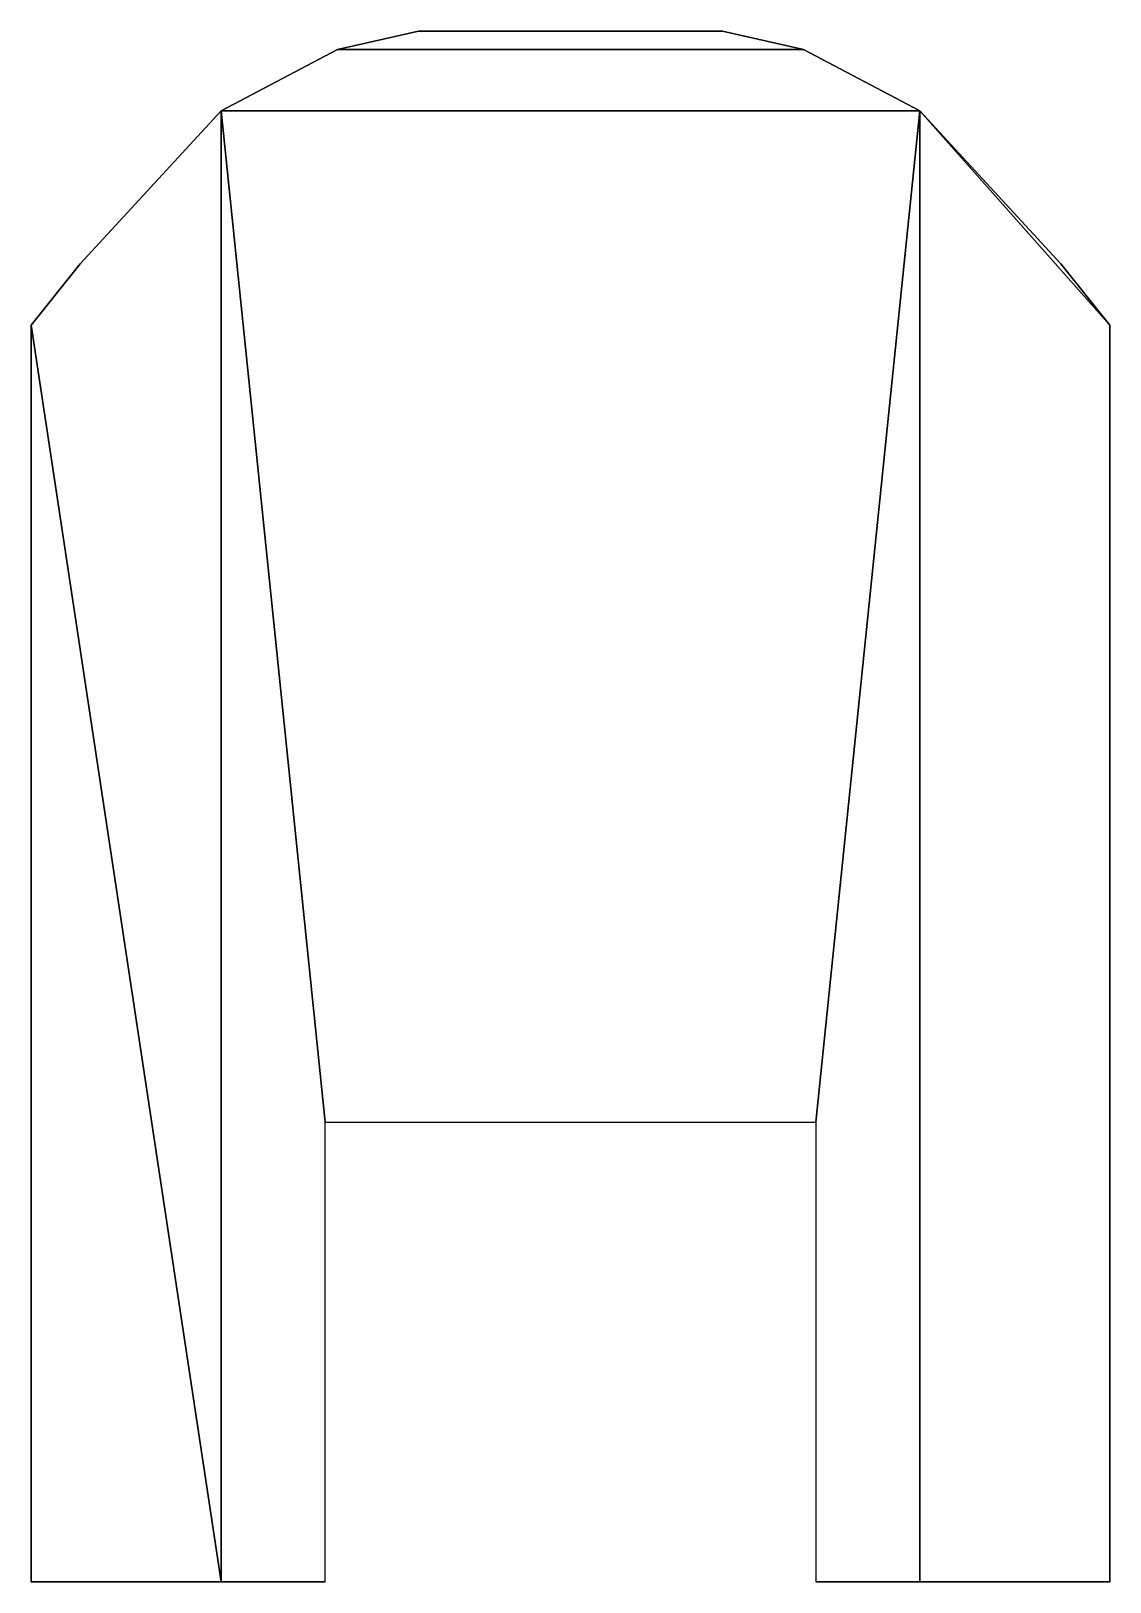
# Model space of a CAD drawing. Extents: x -0.88 to 0.88, y 1.32 to 3.85.
import ezdxf

# ---------------------------------------------------------------- set-up
doc = ezdxf.new("R2010")
doc.units = 0
doc.layers.add('INTERNALS', color=6, linetype='CONTINUOUS')

msp = doc.modelspace()

# ---------------------------------------------------------------- linework, layer by layer
at = {"layer": 'INTERNALS'}
for points in [[(-0.248, 3.85, 0.632), (-0.38, 3.82, 0.62), (-0.38, 3.82, 0.04), (-0.248, 3.85, 0.04)], [(0.38, 3.82, 0.04), (0.248, 3.85, 0.04), (-0.248, 3.85, 0.04), (-0.38, 3.82, 0.04)], [(0.248, 3.85, 0.632), (-0.248, 3.85, 0.632), (-0.248, 3.85, 0.04), (0.248, 3.85, 0.04)], [(0.38, 3.82, 0.62), (0.248, 3.85, 0.632), (0.248, 3.85, 0.04), (0.38, 3.82, 0.04)], [(-0.38, 3.82, 0.62), (-0.57, 3.72, 0.61), (-0.57, 3.72, 0.04), (-0.38, 3.82, 0.04)], [(0.57, 3.72, 0.04), (0.38, 3.82, 0.04), (-0.38, 3.82, 0.04), (-0.57, 3.72, 0.04)], [(0.57, 3.72, 0.61), (0.38, 3.82, 0.62), (0.38, 3.82, 0.04), (0.57, 3.72, 0.04)], [(-0.57, 3.72, 0.4), (-0.8, 3.47, 0.4), (-0.88, 3.37, 0.4), (-0.57, 1.32, 0.4)], [(-0.57, 3.72, 0.61), (-0.8, 3.47, 0.59), (-0.8, 3.47, 0.4), (-0.57, 3.72, 0.4)], [(-0.57, 3.72, 0.04), (-0.57, 3.72, 0.4), (-0.57, 1.32, 0.4), (-0.57, 1.32, 0.04)], [(-0.4, 2.07, 0.04), (-0.57, 3.72, 0.04), (-0.57, 1.32, 0.04), (-0.4, 1.32, 0.04)], [(0.4, 2.07, 0.04), (0.57, 3.72, 0.04), (-0.57, 3.72, 0.04), (-0.4, 2.07, 0.04)], [(0.57, 1.32, 0.04), (0.57, 3.72, 0.04), (0.4, 2.07, 0.04), (0.4, 1.32, 0.04)], [(0.8, 3.47, 0.59), (0.57, 3.72, 0.61), (0.57, 3.72, 0.4), (0.8, 3.47, 0.4)], [(0.88, 1.32, 0.4), (0.88, 3.37, 0.4), (0.57, 3.72, 0.4), (0.57, 1.32, 0.4)], [(0.57, 1.32, 0.4), (0.57, 3.72, 0.4), (0.57, 3.72, 0.04), (0.57, 1.32, 0.04)], [(-0.8, 3.47, 0.59), (-0.88, 3.37, 0.59), (-0.88, 3.37, 0.4), (-0.8, 3.47, 0.4)], [(0.88, 3.37, 0.59), (0.8, 3.47, 0.59), (0.8, 3.47, 0.4), (0.88, 3.37, 0.4)], [(-0.88, 3.37, 0.59), (-0.88, 3, 0.59), (-0.88, 3.37, 0.4)], [(-0.88, 3, 0.59), (-0.88, 1.32, 0.59), (-0.88, 1.32, 0.4), (-0.88, 3.37, 0.4)], [(-0.88, 3.37, 0.4), (-0.88, 1.32, 0.4), (-0.57, 1.32, 0.4), (-0.88, 3.37, 0.4)], [(0.88, 1.32, 0.59), (0.88, 3, 0.59), (0.88, 3.37, 0.4), (0.88, 1.32, 0.4)], [(0.88, 3, 0.59), (0.88, 3.37, 0.59), (0.88, 3.37, 0.4)], [(-0.88, 1.32, 0.59), (-0.8, 1.32, 0.59), (-0.57, 1.32, 0.4), (-0.88, 1.32, 0.4)], [(-0.57, 1.32, 0.04), (-0.57, 1.32, 0.4), (-0.4, 1.32, 0.73), (-0.4, 1.32, 0.04)], [(0.4, 1.32, 0.73), (0.57, 1.32, 0.4), (0.57, 1.32, 0.04), (0.4, 1.32, 0.04)], [(0.8, 1.32, 0.59), (0.88, 1.32, 0.59), (0.88, 1.32, 0.4), (0.57, 1.32, 0.4)]]:
    msp.add_3dface(points, dxfattribs=at)

doc.saveas('drawing.dxf')
